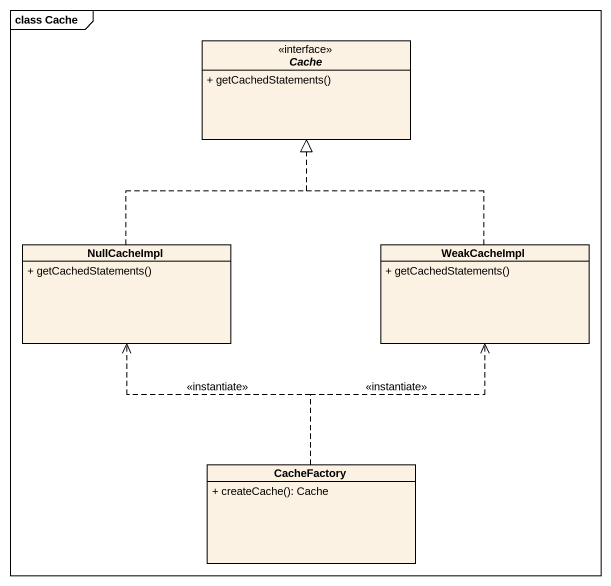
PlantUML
@startuml
mainframe class Cache
hide circle
hide empty members
skinparam classAttributeIconSize 0
interface Cache {
  + getCachedStatements()
}
class NullCacheImpl {
  + getCachedStatements()
}
class WeakCacheImpl {
  + getCachedStatements()
}
class CacheFactory {
  + createCache(): Cache
}
NullCacheImpl .up.|> Cache
WeakCacheImpl .up.|> Cache
CacheFactory .up.> NullCacheImpl : <<instantiate>>
CacheFactory .up.> WeakCacheImpl : <<instantiate>>
@enduml
